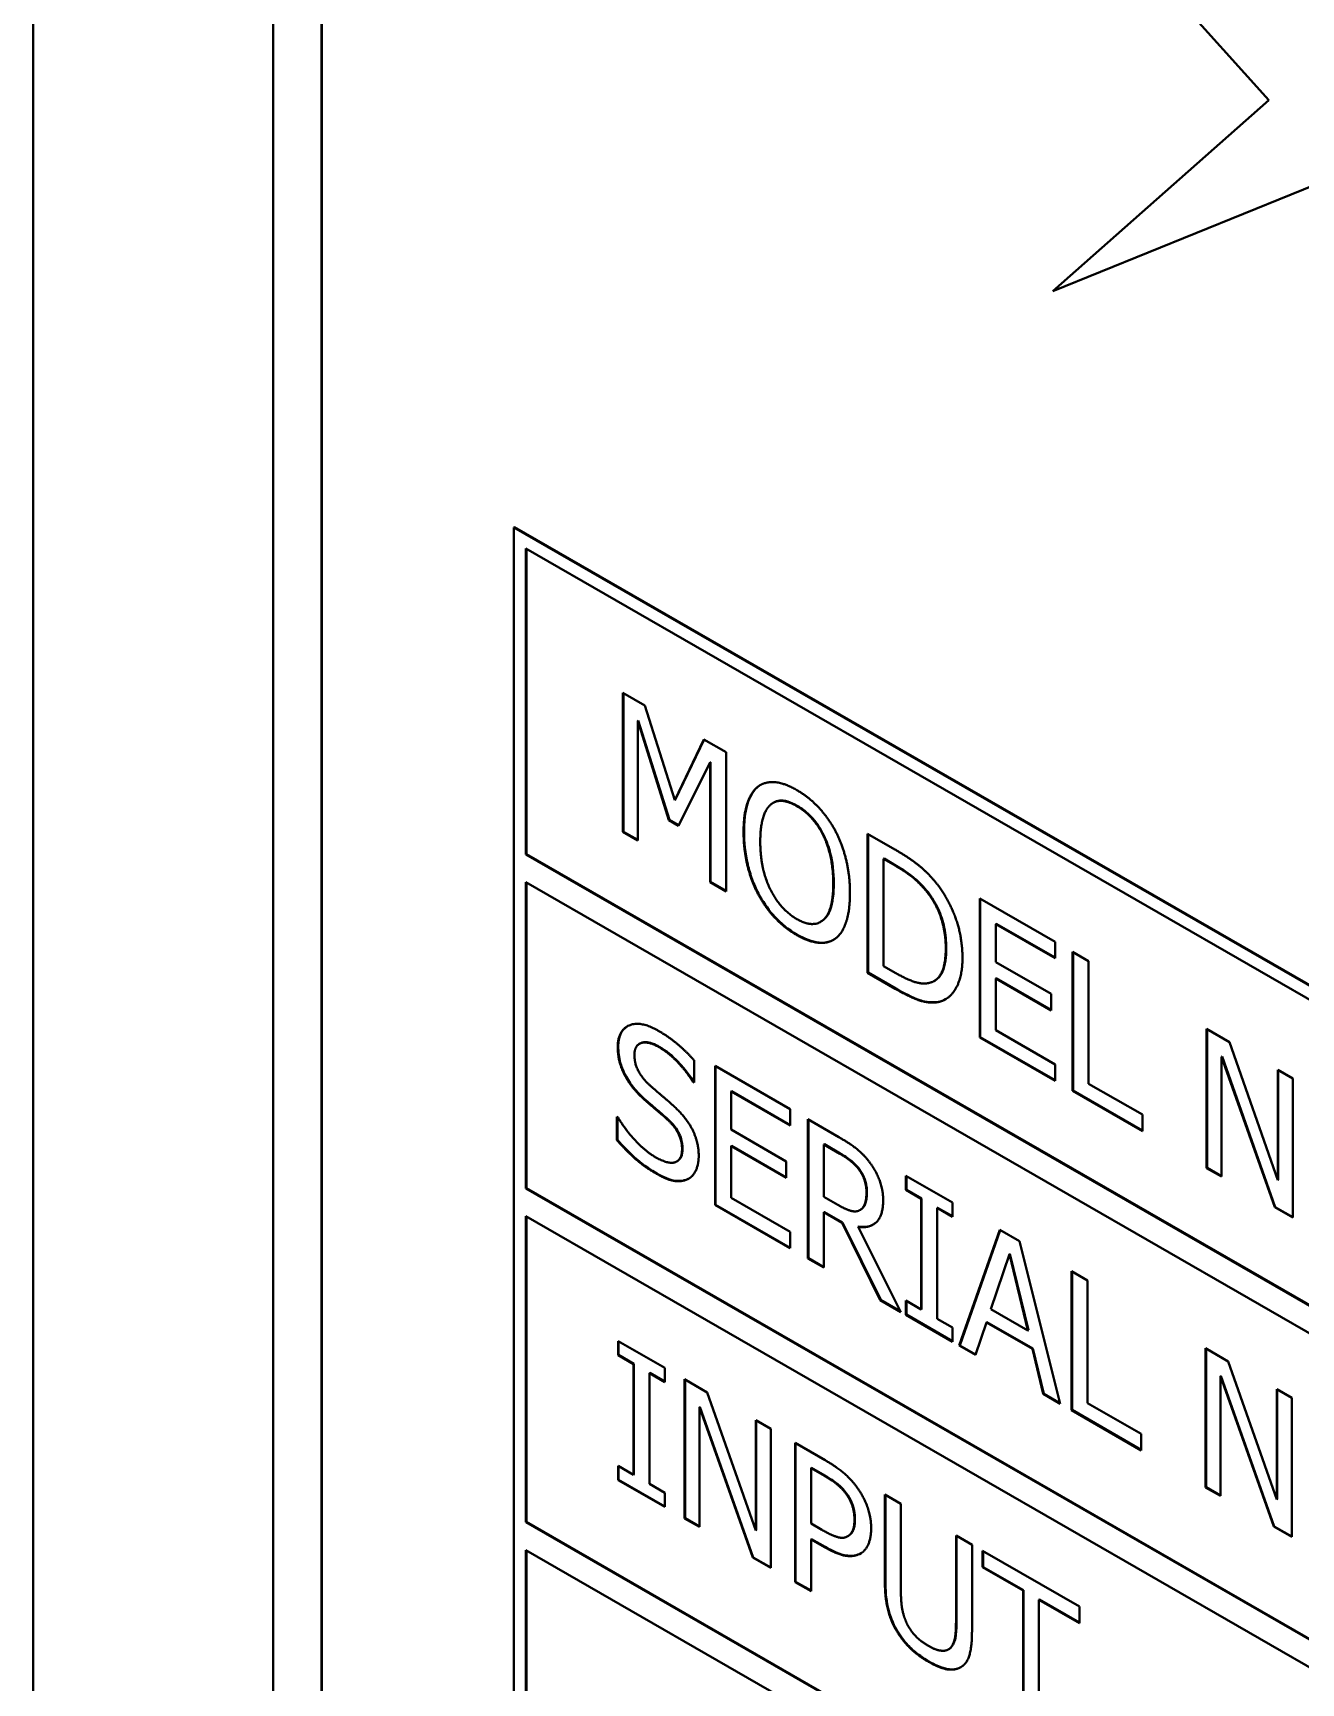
# Model space of a CAD drawing. Header units: millimetres. Extents: x 0 to 4205, y 0 to 2970.
# Drawn here: x 3778.61 to 3787.92, y 2366.07 to 2378.19 of the extents above; entities that cross this region are included whole.
import ezdxf

# ---------------------------------------------------------------- set-up
doc = ezdxf.new("R2010")
doc.units = ezdxf.units.MM
doc.header["$LTSCALE"] = 5
doc.layers.add('가시적인 것(ISO)', color=3, linetype='Continuous', lineweight=40)
doc.layers.add('가시적인 좁은 것(ISO)', color=3, linetype='Continuous', lineweight=35)

msp = doc.modelspace()

# ---------------------------------------------------------------- linework, layer by layer
at = {"layer": '가시적인 것(ISO)'}
for p, q in [((3778.6102, 2343.8936), (3778.6102, 2392.9465)), ((3780.3744, 2387.8387), (3780.3744, 2346.9613)), ((3780.728, 2347.1322), (3780.728, 2387.2606)), ((3780.7315, 2387.2593), (3780.7315, 2347.1342)), ((3786.7029, 2378.79), (3787.6861, 2377.6968)), ((3787.6861, 2377.6968), (3786.0997, 2376.2946)), ((3786.0997, 2376.2946), (3789.241, 2377.5685)), ((3782.1457, 2374.5595), (3782.1422, 2374.5575)), ((3782.1422, 2374.5575), (3798.0521, 2365.3956)), ((3782.1422, 2354.9364), (3782.1422, 2374.5575)), ((3782.1457, 2374.5595), (3798.0556, 2365.3976)), ((3782.2306, 2372.1562), (3782.2306, 2374.4044)), ((3782.2306, 2374.4044), (3797.9637, 2365.3443)), ((3782.2341, 2374.4024), (3782.2341, 2372.1582)), ((3782.9424, 2372.3215), (3782.9424, 2373.3435)), ((3782.9424, 2373.3435), (3783.1028, 2373.2511)), ((3782.9459, 2372.3236), (3782.9459, 2373.3414)), ((3783.1028, 2373.2511), (3783.3234, 2372.5551)), ((3783.0555, 2373.1408), (3783.052, 2373.1387)), ((3783.2805, 2372.4084), (3783.052, 2373.1387)), ((3783.052, 2373.1387), (3783.052, 2372.2584)), ((3783.284, 2372.4104), (3783.0555, 2373.1408)), ((3783.3234, 2372.5551), (3783.5369, 2373.0011)), ((3783.327, 2372.5571), (3783.5389, 2372.9999)), ((3783.5369, 2373.0011), (3783.7002, 2372.9071)), ((3783.5827, 2372.8331), (3783.3521, 2372.3672)), ((3783.5863, 2372.8351), (3783.5827, 2372.8331)), ((3783.5827, 2371.9528), (3783.5827, 2372.8331)), ((3783.5863, 2371.9548), (3783.5863, 2372.8351)), ((3783.7002, 2372.9071), (3783.7002, 2371.8851)), ((3783.9387, 2372.657), (3783.9351, 2372.655)), ((3783.327, 2372.5571), (3783.3234, 2372.5551)), ((3784.0503, 2372.5375), (3784.0468, 2372.5354)), ((3783.284, 2372.4104), (3783.2805, 2372.4084)), ((3783.3521, 2372.3672), (3783.2805, 2372.4084)), ((3783.3537, 2372.3703), (3783.284, 2372.4104)), ((3782.9459, 2372.3236), (3782.9424, 2372.3215)), ((3783.052, 2372.2584), (3782.9424, 2372.3215)), ((3783.052, 2372.2625), (3782.9459, 2372.3236)), ((3784.7395, 2371.2866), (3784.7395, 2372.3086)), ((3784.7395, 2372.3086), (3784.9408, 2372.1926)), ((3784.7431, 2371.2887), (3784.7431, 2372.3065)), ((3782.2341, 2372.1582), (3782.2306, 2372.1562)), ((3797.9637, 2363.096), (3782.2306, 2372.1562)), ((3782.2341, 2372.1582), (3797.9637, 2363.1001)), ((3784.8605, 2372.1253), (3784.857, 2372.1233)), ((3784.857, 2372.1233), (3784.857, 2371.3366)), ((3784.9465, 2372.0718), (3784.857, 2372.1233)), ((3784.9501, 2372.0738), (3784.8605, 2372.1253)), ((3782.2306, 2369.7035), (3782.2306, 2371.9518)), ((3782.2306, 2371.9518), (3797.9637, 2362.8917)), ((3782.2341, 2371.9497), (3782.2341, 2369.7055)), ((3783.5863, 2371.9548), (3783.5827, 2371.9528)), ((3783.7002, 2371.8851), (3783.5827, 2371.9528)), ((3783.7002, 2371.8892), (3783.5863, 2371.9548)), ((3785.564, 2370.8119), (3785.564, 2371.8338)), ((3785.564, 2371.8338), (3786.1169, 2371.5154)), ((3785.5675, 2370.8139), (3785.5675, 2371.8318)), ((3784.3975, 2371.6626), (3784.394, 2371.6606)), ((3785.685, 2371.6473), (3785.6814, 2371.6452)), ((3786.1169, 2371.3945), (3785.6814, 2371.6452)), ((3785.6814, 2371.6452), (3785.6814, 2371.3653)), ((3786.1169, 2371.3985), (3785.685, 2371.6473)), ((3786.1169, 2371.5154), (3786.1169, 2371.3945)), ((3786.2458, 2370.4192), (3786.2458, 2371.4411)), ((3786.2458, 2371.4411), (3786.3633, 2371.3735)), ((3786.2494, 2370.4212), (3786.2494, 2371.4391)), ((3786.3633, 2371.3735), (3786.3633, 2370.4724)), ((3784.7431, 2371.2887), (3784.7395, 2371.2866)), ((3784.9429, 2371.1695), (3784.7395, 2371.2866)), ((3784.9465, 2371.1715), (3784.7431, 2371.2887)), ((3784.857, 2371.3366), (3784.9465, 2371.285)), ((3785.6814, 2371.3653), (3786.0876, 2371.1315)), ((3785.2329, 2371.2287), (3785.2293, 2371.2266)), ((3785.685, 2371.2465), (3785.6814, 2371.2444)), ((3785.6814, 2371.2444), (3785.6814, 2370.8651)), ((3786.0876, 2371.0105), (3785.6814, 2371.2444)), ((3786.0876, 2371.0146), (3785.685, 2371.2465)), ((3786.0876, 2371.1315), (3786.0876, 2371.0105)), ((3785.2595, 2371.0732), (3785.256, 2371.0712)), ((3783.0667, 2370.7668), (3783.0631, 2370.7648)), ((3785.5675, 2370.8139), (3785.564, 2370.8119)), ((3786.1169, 2370.4934), (3785.564, 2370.8119)), ((3786.1169, 2370.4975), (3785.5675, 2370.8139)), ((3785.6814, 2370.8651), (3786.1169, 2370.6143)), ((3787.23, 2369.8524), (3787.23, 2370.8744)), ((3787.23, 2370.8744), (3787.3969, 2370.7783)), ((3787.2335, 2369.8545), (3787.2335, 2370.8723)), ((3787.3969, 2370.7783), (3787.7529, 2369.7642)), ((3783.4653, 2370.6439), (3783.4653, 2370.4816)), ((3787.3431, 2370.6725), (3787.3396, 2370.6705)), ((3787.7307, 2369.5641), (3787.3396, 2370.6705)), ((3787.3396, 2370.6705), (3787.3396, 2369.7893)), ((3787.7342, 2369.5662), (3787.3431, 2370.6725)), ((3783.6193, 2369.5813), (3783.6193, 2370.6032)), ((3783.6193, 2370.6032), (3784.1722, 2370.2848)), ((3783.6228, 2369.5833), (3783.6228, 2370.6012)), ((3786.1169, 2370.6143), (3786.1169, 2370.4934)), ((3787.7529, 2369.7642), (3787.7529, 2370.5733)), ((3787.7529, 2370.5733), (3787.8625, 2370.5102)), ((3787.7564, 2369.7662), (3787.7564, 2370.5712)), ((3783.4602, 2370.4885), (3783.4567, 2370.4865)), ((3783.4653, 2370.4816), (3783.4567, 2370.4865)), ((3783.4653, 2370.4856), (3783.4602, 2370.4885)), ((3783.7403, 2370.4167), (3783.7367, 2370.4147)), ((3784.1722, 2370.1639), (3783.7367, 2370.4147)), ((3783.7367, 2370.4147), (3783.7367, 2370.1347)), ((3784.1722, 2370.168), (3783.7403, 2370.4167)), ((3786.2494, 2370.4212), (3786.2458, 2370.4192)), ((3786.758, 2370.1243), (3786.2458, 2370.4192)), ((3786.758, 2370.1283), (3786.2494, 2370.4212)), ((3786.3633, 2370.4724), (3786.758, 2370.2452)), ((3787.8625, 2370.5102), (3787.8625, 2369.4882)), ((3784.1722, 2370.2848), (3784.1722, 2370.1639)), ((3782.8987, 2370.0575), (3782.8987, 2370.2281)), ((3782.8987, 2370.2281), (3782.9073, 2370.2232)), ((3782.9022, 2370.0596), (3782.9022, 2370.2261)), ((3784.3012, 2370.2105), (3784.5289, 2370.0794)), ((3784.3012, 2369.1886), (3784.3012, 2370.2105)), ((3784.3047, 2369.1906), (3784.3047, 2370.2085)), ((3786.758, 2370.2452), (3786.758, 2370.1243)), ((3782.9022, 2370.0596), (3782.8987, 2370.0575)), ((3783.7367, 2370.1347), (3784.1429, 2369.9009)), ((3783.7403, 2370.0159), (3783.7367, 2370.0138)), ((3783.7367, 2370.0138), (3783.7367, 2369.6345)), ((3784.1429, 2369.78), (3783.7367, 2370.0138)), ((3784.1429, 2369.784), (3783.7403, 2370.0159)), ((3784.4222, 2370.0273), (3784.4186, 2370.0253)), ((3784.5354, 2369.9581), (3784.4186, 2370.0253)), ((3784.4186, 2370.0253), (3784.4186, 2369.641)), ((3784.5389, 2369.9601), (3784.4222, 2370.0273)), ((3783.3422, 2369.9028), (3783.3387, 2369.9008)), ((3784.1429, 2369.9009), (3784.1429, 2369.78)), ((3785.021, 2369.6917), (3785.021, 2369.796)), ((3785.021, 2369.796), (3785.3634, 2369.5988)), ((3785.0246, 2369.6937), (3785.0246, 2369.794)), ((3787.2335, 2369.8545), (3787.23, 2369.8524)), ((3787.3396, 2369.7893), (3787.23, 2369.8524)), ((3787.3396, 2369.7934), (3787.2335, 2369.8545)), ((3782.2341, 2369.7055), (3782.2306, 2369.7035)), ((3797.9637, 2360.6434), (3782.2306, 2369.7035)), ((3782.2341, 2369.7055), (3797.9637, 2360.6475)), ((3785.0246, 2369.6937), (3785.021, 2369.6917)), ((3785.1335, 2369.6269), (3785.021, 2369.6917)), ((3785.137, 2369.6289), (3785.0246, 2369.6937)), ((3787.7564, 2369.7662), (3787.7529, 2369.7642)), ((3783.6228, 2369.5833), (3783.6193, 2369.5813)), ((3784.1722, 2369.2629), (3783.6193, 2369.5813)), ((3784.1722, 2369.2669), (3783.6228, 2369.5833)), ((3783.7367, 2369.6345), (3784.1722, 2369.3838)), ((3784.4186, 2369.641), (3784.5218, 2369.5816)), ((3785.137, 2369.6289), (3785.1335, 2369.6269)), ((3785.1335, 2368.8137), (3785.1335, 2369.6269)), ((3785.137, 2368.8157), (3785.137, 2369.6289)), ((3785.2545, 2369.5613), (3785.2509, 2369.5593)), ((3785.3634, 2369.4945), (3785.2509, 2369.5593)), ((3785.2509, 2369.5593), (3785.2509, 2368.746)), ((3785.3634, 2369.4986), (3785.2545, 2369.5613)), ((3785.3634, 2369.5988), (3785.3634, 2369.4945)), ((3787.7342, 2369.5662), (3787.7307, 2369.5641)), ((3787.8625, 2369.4882), (3787.7307, 2369.5641)), ((3787.8625, 2369.4923), (3787.7342, 2369.5662)), ((3782.2306, 2367.2509), (3782.2306, 2369.4991)), ((3782.2306, 2369.4991), (3797.9637, 2360.439)), ((3782.2341, 2369.4971), (3782.2341, 2367.2529)), ((3784.4222, 2369.5296), (3784.4186, 2369.5276)), ((3784.5533, 2369.45), (3784.4186, 2369.5276)), ((3784.4186, 2369.5276), (3784.4186, 2369.121)), ((3784.5568, 2369.4521), (3784.4222, 2369.5296)), ((3784.5568, 2369.4521), (3784.5533, 2369.45)), ((3784.8326, 2368.8826), (3784.5533, 2369.45)), ((3784.8362, 2368.8846), (3784.5568, 2369.4521)), ((3784.6815, 2369.5427), (3784.6813, 2369.5426)), ((3784.6879, 2369.5463), (3784.6844, 2369.5442)), ((3784.1722, 2369.3838), (3784.1722, 2369.2629)), ((3784.6743, 2369.4225), (3784.6708, 2369.4205)), ((3784.6708, 2369.4205), (3784.9852, 2368.7947)), ((3785.4135, 2368.548), (3785.7115, 2369.3984)), ((3785.4171, 2368.5501), (3785.7139, 2369.397)), ((3785.7115, 2369.3984), (3785.8562, 2369.3151)), ((3785.8562, 2369.3151), (3786.1542, 2368.1215)), ((3784.3047, 2369.1906), (3784.3012, 2369.1886)), ((3784.4186, 2369.121), (3784.3012, 2369.1886)), ((3784.4186, 2369.125), (3784.3047, 2369.1906)), ((3785.781, 2369.2192), (3785.6449, 2368.8165)), ((3785.7845, 2369.2213), (3785.781, 2369.2192)), ((3785.9178, 2368.6593), (3785.781, 2369.2192)), ((3785.9213, 2368.6613), (3785.7845, 2369.2213)), ((3786.238, 2368.0733), (3786.238, 2369.0952)), ((3786.238, 2369.0952), (3786.3554, 2369.0276)), ((3786.2415, 2368.0753), (3786.2415, 2369.0932)), ((3786.3554, 2369.0276), (3786.3554, 2368.1265)), ((3784.8362, 2368.8846), (3784.8326, 2368.8826)), ((3784.9852, 2368.7947), (3784.8326, 2368.8826)), ((3784.9823, 2368.8004), (3784.8362, 2368.8846)), ((3785.021, 2368.7741), (3785.021, 2368.8784)), ((3785.021, 2368.8784), (3785.1335, 2368.8137)), ((3785.0246, 2368.7761), (3785.0246, 2368.8764)), ((3785.0246, 2368.7761), (3785.021, 2368.7741)), ((3785.3634, 2368.5769), (3785.021, 2368.7741)), ((3785.3634, 2368.581), (3785.0246, 2368.7761)), ((3785.137, 2368.8157), (3785.1335, 2368.8137)), ((3785.2509, 2368.746), (3785.3634, 2368.6813)), ((3785.6127, 2368.7191), (3785.5324, 2368.4796)), ((3785.6162, 2368.7211), (3785.6127, 2368.7191)), ((3785.95, 2368.5248), (3785.6127, 2368.7191)), ((3785.9536, 2368.5268), (3785.6162, 2368.7211)), ((3785.6449, 2368.8165), (3785.9178, 2368.6593)), ((3782.908, 2368.4774), (3782.908, 2368.5817)), ((3782.908, 2368.5817), (3783.2504, 2368.3845)), ((3785.3634, 2368.6813), (3785.3634, 2368.5769)), ((3785.9213, 2368.6613), (3785.9178, 2368.6593)), ((3782.9115, 2368.4794), (3782.908, 2368.4774)), ((3783.0205, 2368.4126), (3782.908, 2368.4774)), ((3782.9115, 2368.4794), (3782.9115, 2368.5797)), ((3783.024, 2368.4146), (3782.9115, 2368.4794)), ((3785.4171, 2368.5501), (3785.4135, 2368.548)), ((3785.5324, 2368.4796), (3785.4135, 2368.548)), ((3785.5336, 2368.483), (3785.4171, 2368.5501)), ((3785.9536, 2368.5268), (3785.95, 2368.5248)), ((3786.0302, 2368.1929), (3785.95, 2368.5248)), ((3786.0338, 2368.1949), (3785.9536, 2368.5268)), ((3787.2221, 2367.5065), (3787.2221, 2368.5285)), ((3787.2221, 2368.5285), (3787.389, 2368.4324)), ((3787.2257, 2367.5086), (3787.2257, 2368.5264)), ((3783.024, 2368.4146), (3783.0205, 2368.4126)), ((3783.0205, 2367.5994), (3783.0205, 2368.4126)), ((3783.024, 2367.6014), (3783.024, 2368.4146)), ((3783.1415, 2368.347), (3783.1379, 2368.3449)), ((3783.2504, 2368.2802), (3783.1379, 2368.3449)), ((3783.1379, 2368.3449), (3783.1379, 2367.5317)), ((3783.2504, 2368.2843), (3783.1415, 2368.347)), ((3783.2504, 2368.3845), (3783.2504, 2368.2802)), ((3787.389, 2368.4324), (3787.745, 2367.4183)), ((3783.3958, 2367.2789), (3783.3958, 2368.3008)), ((3783.3958, 2368.3008), (3783.5627, 2368.2047)), ((3783.3993, 2367.2809), (3783.3993, 2368.2988)), ((3787.3353, 2368.3266), (3787.3317, 2368.3246)), ((3787.7228, 2367.2182), (3787.3317, 2368.3246)), ((3787.3317, 2368.3246), (3787.3317, 2367.4434)), ((3787.7263, 2367.2202), (3787.3353, 2368.3266)), ((3787.745, 2367.4183), (3787.745, 2368.2274)), ((3787.745, 2368.2274), (3787.8546, 2368.1643)), ((3787.7485, 2367.4203), (3787.7485, 2368.2253)), ((3783.5089, 2368.0989), (3783.5054, 2368.0969)), ((3783.8965, 2366.9905), (3783.5054, 2368.0969)), ((3783.5054, 2368.0969), (3783.5054, 2367.2158)), ((3783.9, 2366.9926), (3783.5089, 2368.0989)), ((3783.5627, 2368.2047), (3783.9187, 2367.1906)), ((3786.0338, 2368.1949), (3786.0302, 2368.1929)), ((3786.1542, 2368.1215), (3786.0302, 2368.1929)), ((3786.153, 2368.1263), (3786.0338, 2368.1949)), ((3786.3554, 2368.1265), (3786.7501, 2367.8993)), ((3787.8546, 2368.1643), (3787.8546, 2367.1423)), ((3783.9187, 2367.1906), (3783.9187, 2367.9997)), ((3783.9187, 2367.9997), (3784.0283, 2367.9366)), ((3783.9222, 2367.1926), (3783.9222, 2367.9977)), ((3786.2415, 2368.0753), (3786.238, 2368.0733)), ((3786.7501, 2367.7784), (3786.238, 2368.0733)), ((3786.7501, 2367.7824), (3786.2415, 2368.0753)), ((3784.0283, 2367.9366), (3784.0283, 2366.9147)), ((3786.7501, 2367.8993), (3786.7501, 2367.7784)), ((3784.2073, 2366.8115), (3784.2073, 2367.8335)), ((3784.2073, 2367.8335), (3784.4294, 2367.7056)), ((3784.2109, 2366.8136), (3784.2109, 2367.8314)), ((3782.908, 2367.5598), (3782.908, 2367.6641)), ((3782.908, 2367.6641), (3783.0205, 2367.5994)), ((3782.9115, 2367.5618), (3782.9115, 2367.6621)), ((3784.3283, 2367.6503), (3784.3248, 2367.6482)), ((3784.4222, 2367.5921), (3784.3248, 2367.6482)), ((3784.3248, 2367.6482), (3784.3248, 2367.2408)), ((3784.4257, 2367.5942), (3784.3283, 2367.6503)), ((3782.9115, 2367.5618), (3782.908, 2367.5598)), ((3783.2504, 2367.3626), (3782.908, 2367.5598)), ((3783.2504, 2367.3667), (3782.9115, 2367.5618)), ((3783.024, 2367.6014), (3783.0205, 2367.5994)), ((3783.1379, 2367.5317), (3783.2504, 2367.4669)), ((3787.2257, 2367.5086), (3787.2221, 2367.5065)), ((3787.3317, 2367.4434), (3787.2221, 2367.5065)), ((3787.3317, 2367.4475), (3787.2257, 2367.5086)), ((3783.2504, 2367.4669), (3783.2504, 2367.3626)), ((3784.867, 2366.8159), (3784.867, 2367.4536)), ((3784.867, 2367.4536), (3784.9845, 2367.3859)), ((3784.8706, 2366.8179), (3784.8706, 2367.4515)), ((3784.9845, 2367.3859), (3784.9845, 2366.7483)), ((3787.7485, 2367.4203), (3787.745, 2367.4183)), ((3782.2341, 2367.2529), (3782.2306, 2367.2509)), ((3797.9637, 2358.1908), (3782.2306, 2367.2509)), ((3782.2341, 2367.2529), (3797.9637, 2358.1948)), ((3783.3993, 2367.2809), (3783.3958, 2367.2789)), ((3783.5054, 2367.2158), (3783.3958, 2367.2789)), ((3783.5054, 2367.2198), (3783.3993, 2367.2809)), ((3783.9222, 2367.1926), (3783.9187, 2367.1906)), ((3784.3248, 2367.2408), (3784.405, 2367.1946)), ((3784.3283, 2367.1269), (3784.3248, 2367.1248)), ((3784.4279, 2367.0695), (3784.3283, 2367.1269)), ((3784.5943, 2367.1478), (3784.5908, 2367.1458)), ((3784.5969, 2367.1494), (3784.5934, 2367.1474)), ((3785.3892, 2366.5119), (3785.3892, 2367.1529)), ((3785.3892, 2367.1529), (3785.5067, 2367.0852)), ((3785.3927, 2366.5139), (3785.3927, 2367.1508)), ((3787.7263, 2367.2202), (3787.7228, 2367.2182)), ((3787.8546, 2367.1423), (3787.7228, 2367.2182)), ((3787.8546, 2367.1464), (3787.7263, 2367.2202)), ((3782.2306, 2364.7982), (3782.2306, 2367.0465)), ((3782.2306, 2367.0465), (3797.9637, 2357.9864)), ((3782.2341, 2367.0444), (3782.2341, 2364.8003)), ((3784.4244, 2367.0675), (3784.3248, 2367.1248)), ((3784.3248, 2367.1248), (3784.3248, 2366.7439)), ((3785.5067, 2367.0852), (3785.5067, 2366.4476)), ((3785.5847, 2366.9194), (3785.5847, 2367.0403)), ((3785.5847, 2367.0403), (3786.2953, 2366.6311)), ((3785.5883, 2366.9214), (3785.5883, 2367.0382)), ((3783.9, 2366.9926), (3783.8965, 2366.9905)), ((3784.0283, 2366.9147), (3783.8965, 2366.9905)), ((3784.0283, 2366.9187), (3783.9, 2366.9926)), ((3785.5883, 2366.9214), (3785.5847, 2366.9194)), ((3785.8813, 2366.7486), (3785.5847, 2366.9194)), ((3785.8848, 2366.7506), (3785.5883, 2366.9214)), ((3784.2109, 2366.8136), (3784.2073, 2366.8115)), ((3784.3248, 2366.7439), (3784.2073, 2366.8115)), ((3784.3248, 2366.748), (3784.2109, 2366.8136)), ((3785.8848, 2366.7506), (3785.8813, 2366.7486)), ((3785.8813, 2365.8476), (3785.8813, 2366.7486)), ((3785.8848, 2365.8496), (3785.8848, 2366.7506)), ((3786.0023, 2366.683), (3785.9987, 2366.681)), ((3785.9987, 2366.681), (3785.9987, 2365.7799)), ((3786.2953, 2366.5102), (3785.9987, 2366.681)), ((3786.2953, 2366.5143), (3786.0023, 2366.683)), ((3786.2953, 2366.6311), (3786.2953, 2366.5102)), ((3785.3369, 2366.3179), (3785.3333, 2366.3158))]:
    msp.add_line(p, q, dxfattribs=at)
for points, degree in [([(3783.8291, 2372.3218), (3783.8291, 2372.4502), (3783.8843, 2372.6139), (3783.9351, 2372.655)], 2), ([(3783.9351, 2372.655), (3783.9867, 2372.6932), (3784.1307, 2372.6807), (3784.2195, 2372.6295)], 2), ([(3783.9387, 2372.657), (3783.9433, 2372.6605), (3783.9481, 2372.6636), (3783.953, 2372.6666)], 3), ([(3784.2195, 2372.6295), (3784.3098, 2372.5776), (3784.4544, 2372.4214), (3784.5046, 2372.3271)], 2), ([(3784.024, 2372.5186), (3783.9889, 2372.4866), (3783.9516, 2372.3507), (3783.9516, 2372.2513)], 2), ([(3784.2202, 2372.5115), (3784.1565, 2372.5482), (3784.0605, 2372.5522), (3784.024, 2372.5186)], 2), ([(3784.4158, 2372.2929), (3784.3807, 2372.3661), (3784.2818, 2372.4761), (3784.2202, 2372.5115)], 2), ([(3783.9344, 2371.8678), (3783.8836, 2371.965), (3783.8291, 2372.196), (3783.8291, 2372.3218)], 2), ([(3783.9516, 2372.2513), (3783.9516, 2372.0501), (3784.0977, 2371.7523), (3784.2202, 2371.6817)], 2), ([(3784.4881, 2371.9424), (3784.4881, 2372.0434), (3784.4501, 2372.2218), (3784.4158, 2372.2929)], 2), ([(3784.5046, 2372.3271), (3784.5547, 2372.2303), (3784.6106, 2371.9994), (3784.6106, 2371.8718)], 2), ([(3784.9408, 2372.1926), (3785.0654, 2372.1209), (3785.2072, 2371.9961), (3785.2574, 2371.9292)], 2), ([(3785.18, 2371.876), (3785.1328, 2371.9355), (3785.026, 2372.026), (3784.9465, 2372.0718)], 2), ([(3784.2195, 2371.5645), (3784.13, 2371.6161), (3783.9867, 2371.769), (3783.9344, 2371.8678)], 2), ([(3784.2202, 2371.6817), (3784.3427, 2371.6112), (3784.4881, 2371.7411), (3784.4881, 2371.9424)], 2), ([(3784.6106, 2371.8718), (3784.6106, 2371.7476), (3784.5562, 2371.5777), (3784.5046, 2371.5395)], 2), ([(3785.314, 2371.4676), (3785.314, 2371.5852), (3785.2466, 2371.7904), (3785.18, 2371.876)], 2), ([(3785.2574, 2371.9292), (3785.3426, 2371.8147), (3785.4365, 2371.5445), (3785.4365, 2371.3954)], 2), ([(3784.5046, 2371.5395), (3784.4501, 2371.4996), (3784.3062, 2371.5146), (3784.2195, 2371.5645)], 2), ([(3785.1908, 2371.2123), (3785.2524, 2371.2248), (3785.314, 2371.3484), (3785.314, 2371.4676)], 2), ([(3785.4365, 2371.3954), (3785.4365, 2371.2555), (3785.3383, 2371.0867), (3785.256, 2371.0712)], 2), ([(3784.9465, 2371.285), (3785.0246, 2371.2401), (3785.1428, 2371.201), (3785.1908, 2371.2123)], 2), ([(3785.256, 2371.0712), (3785.1886, 2371.0611), (3785.0504, 2371.1076), (3784.9429, 2371.1695)], 2), ([(3785.3131, 2371.0925), (3785.2968, 2371.0834), (3785.2789, 2371.0769), (3785.2595, 2371.0732)], 3), ([(3782.9051, 2370.7403), (3782.9051, 2370.8646), (3783.0727, 2370.9362), (3783.2024, 2370.8615)], 2), ([(3783.2103, 2370.7394), (3783.1286, 2370.7864), (3783.0276, 2370.7559), (3783.0276, 2370.6839)], 2), ([(3783.2024, 2370.8615), (3783.2769, 2370.8186), (3783.4087, 2370.7088), (3783.4653, 2370.6439)], 2), ([(3782.9624, 2370.5227), (3782.9352, 2370.5723), (3782.9051, 2370.6807), (3782.9051, 2370.7403)], 2), ([(3783.0276, 2370.6839), (3783.0276, 2370.6193), (3783.0871, 2370.508), (3783.1429, 2370.4585)], 2), ([(3783.4567, 2370.4865), (3783.4144, 2370.5556), (3783.2826, 2370.6977), (3783.2103, 2370.7394)], 2), ([(3783.1086, 2370.3483), (3783.0627, 2370.3887), (3782.9904, 2370.4726), (3782.9624, 2370.5227)], 2), ([(3783.1429, 2370.4585), (3783.1802, 2370.4254), (3783.2883, 2370.3333), (3783.3242, 2370.3003)], 2), ([(3783.2683, 2370.2099), (3783.2275, 2370.2467), (3783.1594, 2370.3041), (3783.1086, 2370.3483)], 2), ([(3783.3242, 2370.3003), (3783.4151, 2370.2156), (3783.4996, 2370.0369), (3783.4996, 2369.9417)], 2), ([(3782.9073, 2370.2232), (3782.9653, 2370.1268), (3783.1121, 2369.9727), (3783.1802, 2369.9335)], 2), ([(3783.3772, 2369.9907), (3783.3772, 2370.052), (3783.3249, 2370.1583), (3783.2683, 2370.2099)], 2), ([(3783.1888, 2369.811), (3783.0928, 2369.8662), (3782.9581, 2369.9902), (3782.8987, 2370.0575)], 2), ([(3784.5289, 2370.0794), (3784.6049, 2370.0357), (3784.7073, 2369.9576), (3784.7538, 2369.896)], 2), ([(3783.1802, 2369.9335), (3783.2776, 2369.8774), (3783.3772, 2369.9137), (3783.3772, 2369.9907)], 2), ([(3783.4996, 2369.9417), (3783.4996, 2369.8812), (3783.4574, 2369.7896), (3783.4194, 2369.7709)], 2), ([(3784.6758, 2369.8424), (3784.6507, 2369.8759), (3784.5841, 2369.93), (3784.5354, 2369.9581)], 2), ([(3783.4194, 2369.7709), (3783.3772, 2369.7505), (3783.2697, 2369.7644), (3783.1888, 2369.811)], 2), ([(3784.7316, 2369.6744), (3784.7316, 2369.7192), (3784.7044, 2369.8036), (3784.6758, 2369.8424)], 2), ([(3784.7538, 2369.896), (3784.8004, 2369.8344), (3784.8541, 2369.695), (3784.8541, 2369.6147)], 2), ([(3783.4275, 2369.7753), (3783.426, 2369.7745), (3783.4245, 2369.7737), (3783.423, 2369.7729)], 3), ([(3784.6815, 2369.5427), (3784.7073, 2369.556), (3784.7316, 2369.6214), (3784.7316, 2369.6744)], 2), ([(3784.5218, 2369.5816), (3784.5726, 2369.5524), (3784.6536, 2369.5265), (3784.6815, 2369.5427)], 2), ([(3784.8541, 2369.6147), (3784.8541, 2369.5029), (3784.7553, 2369.4083), (3784.6708, 2369.4205)], 2), ([(3784.4294, 2367.7056), (3784.5082, 2367.6602), (3784.6185, 2367.5669), (3784.6607, 2367.5086)], 2), ([(3784.5798, 2367.4625), (3784.5519, 2367.5001), (3784.4774, 2367.5604), (3784.4222, 2367.5921)], 2), ([(3784.6607, 2367.5086), (3784.7102, 2367.4412), (3784.766, 2367.289), (3784.766, 2367.2037)], 2), ([(3784.6435, 2367.2701), (3784.6435, 2367.3231), (3784.612, 2367.4191), (3784.5798, 2367.4625)], 2), ([(3784.5934, 2367.1474), (3784.6199, 2367.1628), (3784.6435, 2367.2212), (3784.6435, 2367.2701)], 2), ([(3784.405, 2367.1946), (3784.4766, 2367.1533), (3784.5647, 2367.1291), (3784.5934, 2367.1474)], 2), ([(3784.5943, 2367.1478), (3784.5952, 2367.1483), (3784.5961, 2367.1489), (3784.5969, 2367.1494)], 3), ([(3784.766, 2367.2037), (3784.766, 2367.1374), (3784.7252, 2367.0417), (3784.6887, 2367.0213)], 2), ([(3784.6887, 2367.0213), (3784.6428, 2366.9955), (3784.5189, 2367.0131), (3784.4244, 2367.0675)], 2), ([(3784.9515, 2366.4558), (3784.905, 2366.5357), (3784.867, 2366.7066), (3784.867, 2366.8159)], 2), ([(3784.9845, 2366.7483), (3784.9845, 2366.677), (3785.0002, 2366.5719), (3785.0224, 2366.5202)], 2), ([(3785.0224, 2366.5202), (3785.0461, 2366.4652), (3785.1277, 2366.3759), (3785.1865, 2366.3421)], 2), ([(3785.1865, 2366.2261), (3785.1084, 2366.2711), (3784.9924, 2366.3851), (3784.9515, 2366.4558)], 2), ([(3785.3512, 2366.3309), (3785.3734, 2366.357), (3785.3892, 2366.4432), (3785.3892, 2366.5119)], 2), ([(3785.5067, 2366.4476), (3785.5067, 2366.3407), (3785.4694, 2366.2098), (3785.4221, 2366.1849)], 2), ([(3785.1865, 2366.3421), (3785.2416, 2366.3103), (3785.3276, 2366.3031), (3785.3512, 2366.3309)], 2), ([(3785.3369, 2366.3179), (3785.3435, 2366.3217), (3785.3495, 2366.3267), (3785.3548, 2366.3329)], 3), ([(3785.4221, 2366.1849), (3785.3799, 2366.1612), (3785.2681, 2366.1791), (3785.1865, 2366.2261)], 2), ([(3785.4276, 2366.1879), (3785.427, 2366.1876), (3785.4263, 2366.1872), (3785.4257, 2366.1869)], 3)]:
    msp.add_open_spline(points, degree=degree, dxfattribs=at)
for points, knots in [([(3783.8327, 2372.3239), (3783.8327, 2372.4421), (3783.8502, 2372.5071), (3783.8811, 2372.5913), (3783.9053, 2372.6301), (3783.9387, 2372.657)], [-0.079279059, -0.079279059, -0.079279059, -0.079279059, -0.044118552, -0.044118552, 0, 0, 0, 0]), ([(3784.2238, 2372.5136), (3784.2005, 2372.527), (3784.1771, 2372.5379), (3784.1282, 2372.5526), (3784.109, 2372.553), (3784.0791, 2372.5504), (3784.0639, 2372.5453), (3784.0503, 2372.5375)], [-0.050133543, -0.050133543, -0.050133543, -0.050133543, -0.039150954, -0.039150954, -0.026352674, -0.026352674, -0.009844801, -0.009844801, -0.009844801, -0.009844801]), ([(3784.4193, 2372.295), (3784.407, 2372.3207), (3784.3929, 2372.3456), (3784.3612, 2372.3923), (3784.3443, 2372.4133), (3784.2935, 2372.4669), (3784.2589, 2372.4933), (3784.2238, 2372.5136)], [-0.063923442, -0.063923442, -0.063923442, -0.063923442, -0.04668159, -0.04668159, -0.029847599, -0.029847599, 0, 0, 0, 0]), ([(3783.938, 2371.8699), (3783.9205, 2371.9032), (3783.9056, 2371.9372), (3783.8794, 2372.0089), (3783.8685, 2372.046), (3783.8401, 2372.1664), (3783.8327, 2372.2479), (3783.8327, 2372.3239)], [-0.10254814, -0.10254814, -0.10254814, -0.10254814, -0.08007789, -0.08007789, -0.05577118, -0.05577118, 0, 0, 0, 0]), ([(3784.4916, 2371.9444), (3784.4916, 2372.0284), (3784.4818, 2372.1005), (3784.4548, 2372.208), (3784.4399, 2372.2523), (3784.4193, 2372.295)], [-0.071298846, -0.071298846, -0.071298846, -0.071298846, -0.028600089, -0.028600089, 0, 0, 0, 0]), ([(3785.1836, 2371.878), (3785.1521, 2371.9177), (3785.1185, 2371.9526), (3785.0611, 2372.0013), (3785.0207, 2372.0331), (3784.9501, 2372.0738)], [-0.15764581, -0.15764581, -0.15764581, -0.15764581, -0.05990397, -0.05990397, 0, 0, 0, 0]), ([(3784.223, 2371.5666), (3784.1914, 2371.5848), (3784.1597, 2371.6064), (3784.0998, 2371.6557), (3784.072, 2371.6824), (3784.0041, 2371.7598), (3783.9684, 2371.8124), (3783.938, 2371.8699)], [-0.090934464, -0.090934464, -0.090934464, -0.090934464, -0.064114016, -0.064114016, -0.039087306, -0.039087306, 0, 0, 0, 0]), ([(3784.3975, 2371.6626), (3784.4006, 2371.6644), (3784.4037, 2371.6663), (3784.4352, 2371.6884), (3784.4529, 2371.7186), (3784.485, 2371.8041), (3784.4916, 2371.8743), (3784.4916, 2371.9444)], [-0.08391735, -0.08391735, -0.08391735, -0.08391735, -0.080856809, -0.080856809, -0.051455738, -0.051455738, 0, 0, 0, 0]), ([(3785.3175, 2371.4696), (3785.3175, 2371.5173), (3785.3134, 2371.5682), (3785.293, 2371.6653), (3785.2787, 2371.7107), (3785.2379, 2371.7996), (3785.2129, 2371.8403), (3785.1836, 2371.878)], [-0.094129678, -0.094129678, -0.094129678, -0.094129678, -0.059150701, -0.059150701, -0.029242997, -0.029242997, 0, 0, 0, 0]), ([(3784.4898, 2371.5298), (3784.4772, 2371.5227), (3784.4637, 2371.5172), (3784.4213, 2371.5063), (3784.3965, 2371.5076), (3784.3311, 2371.5144), (3784.2776, 2371.5351), (3784.223, 2371.5666)], [-0.066860539, -0.066860539, -0.066860539, -0.066860539, -0.059883707, -0.059883707, -0.046328606, -0.046328606, 0, 0, 0, 0]), ([(3785.2329, 2371.2287), (3785.2392, 2371.2323), (3785.2452, 2371.2366), (3785.2713, 2371.2588), (3785.2833, 2371.2804), (3785.311, 2371.3429), (3785.3175, 2371.4064), (3785.3175, 2371.4696)], [-0.066473904, -0.066473904, -0.066473904, -0.066473904, -0.062090303, -0.062090303, -0.046389425, -0.046389425, 0, 0, 0, 0]), ([(3785.2595, 2371.0732), (3785.1973, 2371.0639), (3785.1479, 2371.078), (3785.0679, 2371.1049), (3785.0024, 2371.1393), (3784.9465, 2371.1715)], [-0.068800727, -0.068800727, -0.068800727, -0.068800727, -0.04741805, -0.04741805, 0, 0, 0, 0]), ([(3782.9087, 2370.7424), (3782.9087, 2370.7786), (3782.914, 2370.8107), (3782.9377, 2370.8628), (3782.9548, 2370.8814), (3782.9761, 2370.8941)], [-0.163158573, -0.163158573, -0.163158573, -0.163158573, -0.120749933, -0.120749933, -0.079581522, -0.079581522, -0.079581522, -0.079581522]), ([(3783.2138, 2370.7414), (3783.195, 2370.7523), (3783.1759, 2370.7614), (3783.1409, 2370.7734), (3783.1249, 2370.7767), (3783.0917, 2370.7772), (3783.0773, 2370.7729), (3783.0667, 2370.7668)], [-0.062581835, -0.062581835, -0.062581835, -0.062581835, -0.050809982, -0.050809982, -0.040285786, -0.040285786, -0.027771328, -0.027771328, -0.027771328, -0.027771328]), ([(3782.966, 2370.5247), (3782.9415, 2370.5694), (3782.9298, 2370.6068), (3782.9127, 2370.6682), (3782.9087, 2370.7067), (3782.9087, 2370.7424)], [-0.040510484, -0.040510484, -0.040510484, -0.040510484, -0.026167112, -0.026167112, 0, 0, 0, 0]), ([(3783.4602, 2370.4885), (3783.4214, 2370.5519), (3783.3752, 2370.6042), (3783.3047, 2370.6789), (3783.2601, 2370.7147), (3783.2138, 2370.7414)], [-0.064784891, -0.064784891, -0.064784891, -0.064784891, -0.039316189, -0.039316189, 0, 0, 0, 0]), ([(3783.1121, 2370.3503), (3783.0686, 2370.3887), (3783.0423, 2370.4186), (3783.006, 2370.4607), (3782.9846, 2370.4913), (3782.966, 2370.5247)], [-0.034501798, -0.034501798, -0.034501798, -0.034501798, -0.022925279, -0.022925279, 0, 0, 0, 0]), ([(3783.2718, 2370.2119), (3783.247, 2370.2343), (3783.2221, 2370.2562), (3783.17, 2370.3002), (3783.1388, 2370.3271), (3783.1121, 2370.3503)], [-0.045096747, -0.045096747, -0.045096747, -0.045096747, -0.023365634, -0.023365634, 0, 0, 0, 0]), ([(3783.3807, 2369.9927), (3783.3807, 2370.0084), (3783.3794, 2370.0249), (3783.3734, 2370.0573), (3783.369, 2370.0729), (3783.3556, 2370.1066), (3783.346, 2370.1248), (3783.3149, 2370.1695), (3783.2933, 2370.1924), (3783.2718, 2370.2119)], [-0.058372552, -0.058372552, -0.058372552, -0.058372552, -0.044918591, -0.044918591, -0.032863766, -0.032863766, -0.018945176, -0.018945176, 0, 0, 0, 0]), ([(3783.1923, 2369.813), (3783.0986, 2369.867), (3783.0481, 2369.9126), (3782.9855, 2369.9702), (3782.9431, 2370.0133), (3782.9022, 2370.0596)], [-0.055431607, -0.055431607, -0.055431607, -0.055431607, -0.038489951, -0.038489951, 0, 0, 0, 0]), ([(3783.3422, 2369.9028), (3783.3426, 2369.903), (3783.343, 2369.9033), (3783.355, 2369.9105), (3783.3642, 2369.9209), (3783.3777, 2369.9511), (3783.3807, 2369.9708), (3783.3807, 2369.9927)], [-0.030627459, -0.030627459, -0.030627459, -0.030627459, -0.030130149, -0.030130149, -0.016062996, -0.016062996, 0, 0, 0, 0]), ([(3784.6793, 2369.8445), (3784.6616, 2369.8682), (3784.6417, 2369.8881), (3784.606, 2369.9172), (3784.5812, 2369.9358), (3784.5389, 2369.9601)], [-0.085678666, -0.085678666, -0.085678666, -0.085678666, -0.035846928, -0.035846928, 0, 0, 0, 0]), ([(3783.423, 2369.7729), (3783.3829, 2369.7536), (3783.3449, 2369.7572), (3783.2872, 2369.7646), (3783.24, 2369.7856), (3783.1923, 2369.813)], [-0.058678983, -0.058678983, -0.058678983, -0.058678983, -0.040435062, -0.040435062, 0, 0, 0, 0]), ([(3784.7352, 2369.6765), (3784.7352, 2369.6942), (3784.7336, 2369.713), (3784.7264, 2369.7488), (3784.7212, 2369.767), (3784.7041, 2369.8069), (3784.6927, 2369.8263), (3784.6793, 2369.8445)], [-0.041401278, -0.041401278, -0.041401278, -0.041401278, -0.026401168, -0.026401168, -0.013710485, -0.013710485, 0, 0, 0, 0]), ([(3784.6879, 2369.5463), (3784.6953, 2369.5505), (3784.7018, 2369.556), (3784.7139, 2369.5707), (3784.719, 2369.5801), (3784.7294, 2369.608), (3784.7352, 2369.6342), (3784.7352, 2369.6765)], [-0.067052833, -0.067052833, -0.067052833, -0.067052833, -0.050253973, -0.050253973, -0.03103761, -0.03103761, 0, 0, 0, 0]), ([(3784.7811, 2369.4375), (3784.7795, 2369.4366), (3784.7779, 2369.4358), (3784.7467, 2369.4202), (3784.7121, 2369.4171), (3784.6743, 2369.4225)], [-0.036114547, -0.036114547, -0.036114547, -0.036114547, -0.03422864, -0.03422864, 0, 0, 0, 0]), ([(3784.5833, 2367.4645), (3784.5636, 2367.4911), (3784.5414, 2367.5134), (3784.502, 2367.5453), (3784.4742, 2367.5662), (3784.4257, 2367.5942)], [-0.10036624, -0.10036624, -0.10036624, -0.10036624, -0.04113079, -0.04113079, 0, 0, 0, 0]), ([(3784.6471, 2367.2721), (3784.6471, 2367.2928), (3784.6453, 2367.3148), (3784.6354, 2367.3637), (3784.6278, 2367.3844), (3784.6114, 2367.4222), (3784.5985, 2367.444), (3784.5833, 2367.4645)], [-0.033196808, -0.033196808, -0.033196808, -0.033196808, -0.024991788, -0.024991788, -0.015486469, -0.015486469, 0, 0, 0, 0]), ([(3784.5969, 2367.1494), (3784.6054, 2367.1543), (3784.6131, 2367.1605), (3784.626, 2367.1755), (3784.6312, 2367.1841), (3784.6409, 2367.2079), (3784.6471, 2367.2309), (3784.6471, 2367.2721)], [-0.074639225, -0.074639225, -0.074639225, -0.074639225, -0.051782577, -0.051782577, -0.030210975, -0.030210975, 0, 0, 0, 0]), ([(3784.6917, 2367.023), (3784.6766, 2367.0146), (3784.6602, 2367.009), (3784.6177, 2367.0023), (3784.5962, 2367.0047), (3784.5383, 2367.0129), (3784.4832, 2367.0377), (3784.4279, 2367.0695)], [-0.067627837, -0.067627837, -0.067627837, -0.067627837, -0.05894094, -0.05894094, -0.046924875, -0.046924875, 0, 0, 0, 0]), ([(3784.9551, 2366.4579), (3784.9397, 2366.4842), (3784.9264, 2366.5113), (3784.9005, 2366.5767), (3784.8931, 2366.6069), (3784.8748, 2366.6893), (3784.8706, 2366.758), (3784.8706, 2366.8179)], [-0.06277013, -0.06277013, -0.06277013, -0.06277013, -0.054788994, -0.054788994, -0.044000458, -0.044000458, 0, 0, 0, 0]), ([(3785.19, 2366.2282), (3785.1622, 2366.2442), (3785.134, 2366.2627), (3785.0824, 2366.3029), (3785.059, 2366.324), (3785.0058, 2366.3807), (3784.9786, 2366.4172), (3784.9551, 2366.4579)], [-0.072658513, -0.072658513, -0.072658513, -0.072658513, -0.049002493, -0.049002493, -0.028185567, -0.028185567, 0, 0, 0, 0]), ([(3785.3548, 2366.3329), (3785.3756, 2366.3574), (3785.3821, 2366.3874), (3785.391, 2366.4356), (3785.3927, 2366.4764), (3785.3927, 2366.5139)], [-0.039633279, -0.039633279, -0.039633279, -0.039633279, -0.027528552, -0.027528552, 0, 0, 0, 0]), ([(3785.4257, 2366.1869), (3785.4117, 2366.1791), (3785.3965, 2366.1738), (3785.3593, 2366.1683), (3785.3408, 2366.17), (3785.2846, 2366.1791), (3785.2355, 2366.202), (3785.19, 2366.2282)], [-0.060023639, -0.060023639, -0.060023639, -0.060023639, -0.050480489, -0.050480489, -0.038557976, -0.038557976, 0, 0, 0, 0])]:
    msp.add_open_spline(points, degree=3, knots=knots, dxfattribs=at)
at = {"layer": '가시적인 좁은 것(ISO)'}
for p, q in [((3784.2238, 2372.5136), (3784.2202, 2372.5115)), ((3783.8327, 2372.3239), (3783.8291, 2372.3218)), ((3784.4193, 2372.295), (3784.4158, 2372.2929)), ((3784.9501, 2372.0738), (3784.9465, 2372.0718)), ((3783.938, 2371.8699), (3783.9344, 2371.8678)), ((3784.4916, 2371.9444), (3784.4881, 2371.9424)), ((3785.1836, 2371.878), (3785.18, 2371.876)), ((3784.223, 2371.5666), (3784.2195, 2371.5645)), ((3785.3175, 2371.4696), (3785.314, 2371.4676)), ((3784.9465, 2371.1715), (3784.9429, 2371.1695)), ((3782.9087, 2370.7424), (3782.9051, 2370.7403)), ((3783.2138, 2370.7414), (3783.2103, 2370.7394)), ((3782.966, 2370.5247), (3782.9624, 2370.5227)), ((3783.1121, 2370.3503), (3783.1086, 2370.3483)), ((3783.2718, 2370.2119), (3783.2683, 2370.2099)), ((3783.3807, 2369.9927), (3783.3772, 2369.9907)), ((3784.5389, 2369.9601), (3784.5354, 2369.9581)), ((3783.1923, 2369.813), (3783.1888, 2369.811)), ((3784.6793, 2369.8445), (3784.6758, 2369.8424)), ((3783.423, 2369.7729), (3783.4194, 2369.7709)), ((3784.7352, 2369.6765), (3784.7316, 2369.6744)), ((3784.4257, 2367.5942), (3784.4222, 2367.5921)), ((3784.5833, 2367.4645), (3784.5798, 2367.4625)), ((3784.6471, 2367.2721), (3784.6435, 2367.2701)), ((3784.4279, 2367.0695), (3784.4244, 2367.0675)), ((3784.6913, 2367.0228), (3784.6887, 2367.0213)), ((3784.8706, 2366.8179), (3784.867, 2366.8159)), ((3784.9551, 2366.4579), (3784.9515, 2366.4558)), ((3785.3927, 2366.5139), (3785.3892, 2366.5119)), ((3785.3548, 2366.3329), (3785.3512, 2366.3309)), ((3785.19, 2366.2282), (3785.1865, 2366.2261)), ((3785.4257, 2366.1869), (3785.4221, 2366.1849))]:
    msp.add_line(p, q, dxfattribs=at)

doc.saveas('drawing.dxf')
